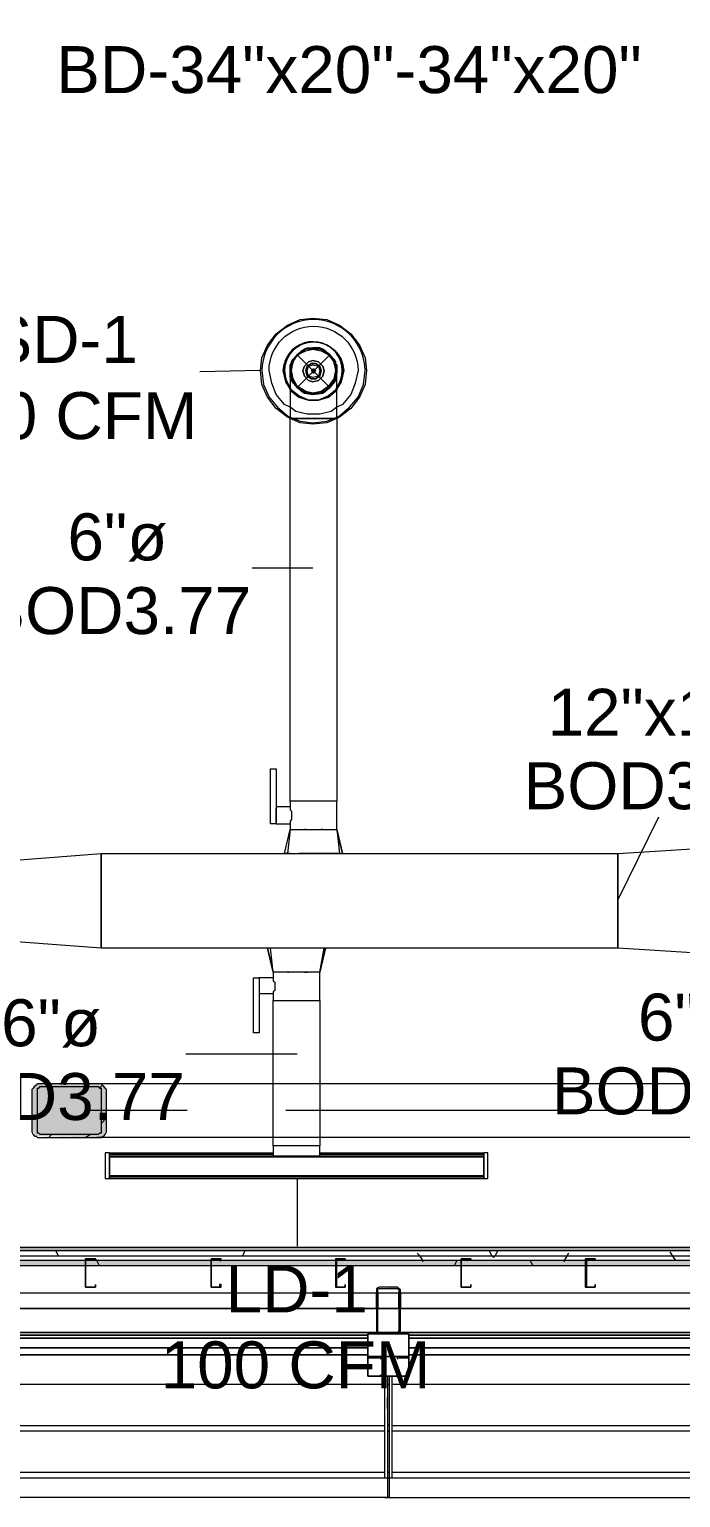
# Model space of a CAD drawing. Header units: metres. Extents: x 98 to 337, y -7 to 53.
# Drawn here: x 131.294 to 133.407, y 10.799 to 15.562 of the extents above; entities that cross this region are included whole.
import ezdxf

# ---------------------------------------------------------------- set-up
doc = ezdxf.new("R2010")
doc.units = ezdxf.units.M
doc.layers.add('HVAC - Ductos', color=5, linetype='Continuous', lineweight=0)
doc.layers.add('PDF_Text', color=7, linetype='Continuous', lineweight=0)
doc.layers.add('PDF_Geometry', color=7, linetype='Continuous', lineweight=0, true_color=0xaaaaaa)
doc.layers.add('PDF_Solid Fills', color=7, linetype='Continuous', lineweight=0, true_color=0xffffff)
doc.styles.add('PDF Helvetica', font='')
doc.styles.get('PDF Helvetica').set_extended_font_data('Helvetica')

msp = doc.modelspace()

# ---------------------------------------------------------------- hatches: boundary and pattern name
at = {"layer": 'PDF_Solid Fills', "lineweight": 0, "transparency": 33554559}
msp.add_hatch(color=256, dxfattribs=at).paths.add_polyline_path([(131.3021, 11.9858), (131.3067, 11.9858), (131.3112, 11.9812), (131.3112, 11.9721), (131.3204, 11.9721), (131.5266, 11.9675), (131.5266, 11.9721), (131.5358, 11.9766), (131.5403, 11.9812), (131.5449, 12.127), (131.5449, 12.1279), (131.5312, 12.1416), (131.3158, 12.1416), (131.3067, 12.1324), (131.3021, 12.1233)])
h = msp.add_hatch(color=256, dxfattribs=at)
h.paths.add_polyline_path([(107.9354, 11.5506), (107.9354, 11.5689), (105.9562, 11.5689), (105.9562, 11.5506)])
h.paths.add_polyline_path([(154.6138, 11.5689), (154.6138, 11.5506), (155.4202, 11.5506), (155.4202, 11.5689)])
h.paths.add_polyline_path([(155.4248, 11.5689), (155.4248, 11.5506), (157.4499, 11.5506), (157.4499, 11.5689)])
h.paths.add_polyline_path([(157.4544, 11.5689), (157.4544, 11.5506), (158.9939, 11.5506), (158.9939, 11.5689)])
h.paths.add_polyline_path([(152.5841, 11.5689), (152.5841, 11.5506), (154.6092, 11.5506), (154.6092, 11.5689)])
h.paths.add_polyline_path([(150.5544, 11.5689), (150.5544, 11.5506), (152.5795, 11.5506), (152.5795, 11.5689)])
h.paths.add_polyline_path([(149.7434, 11.5689), (149.7434, 11.5506), (150.5498, 11.5506), (150.5498, 11.5689)])
h.paths.add_polyline_path([(147.7137, 11.5689), (147.7137, 11.5506), (149.7388, 11.5506), (149.7388, 11.5689)])
h.paths.add_polyline_path([(144.8731, 11.5689), (144.8731, 11.5506), (147.7092, 11.5506), (147.7092, 11.5689)])
h.paths.add_polyline_path([(142.8434, 11.5689), (142.8434, 11.5506), (144.8685, 11.5506), (144.8685, 11.5689)])
h.paths.add_polyline_path([(140.0027, 11.5689), (140.0027, 11.5506), (142.8388, 11.5506), (142.8388, 11.5689)])
h.paths.add_polyline_path([(137.973, 11.5689), (137.973, 11.5506), (139.9981, 11.5506), (139.9981, 11.5689)])
h.paths.add_polyline_path([(137.1621, 11.5689), (137.1621, 11.5506), (137.9685, 11.5506), (137.9685, 11.5689)])
h.paths.add_polyline_path([(135.1324, 11.5689), (135.1324, 11.5506), (137.1575, 11.5506), (137.1575, 11.5689)])
h.paths.add_polyline_path([(133.1027, 11.5689), (133.1027, 11.5506), (135.1278, 11.5506), (135.1278, 11.5689)])
h.paths.add_polyline_path([(132.2917, 11.5689), (132.2917, 11.5506), (133.0981, 11.5506), (133.0981, 11.5689)])
h.paths.add_polyline_path([(130.2621, 11.5689), (130.2621, 11.5506), (132.2872, 11.5506), (132.2872, 11.5689)])
h.paths.add_polyline_path([(128.2324, 11.5689), (128.2324, 11.5506), (130.2575, 11.5506), (130.2575, 11.5689)])
h.paths.add_polyline_path([(127.4214, 11.5689), (127.4214, 11.5506), (128.2278, 11.5506), (128.2278, 11.5689)])
h.paths.add_polyline_path([(125.3917, 11.5689), (125.3917, 11.5506), (127.4168, 11.5506), (127.4168, 11.5689)])
h.paths.add_polyline_path([(122.5511, 11.5689), (122.5511, 11.5506), (125.3871, 11.5506), (125.3871, 11.5689)])
h.paths.add_polyline_path([(120.5214, 11.5689), (120.5214, 11.5506), (122.5465, 11.5506), (122.5465, 11.5689)])
h.paths.add_polyline_path([(117.6807, 11.5689), (117.6807, 11.5506), (120.5168, 11.5506), (120.5168, 11.5689)])
h.paths.add_polyline_path([(115.651, 11.5689), (115.651, 11.5506), (117.6761, 11.5506), (117.6761, 11.5689)])
h.paths.add_polyline_path([(114.8401, 11.5689), (114.8401, 11.5506), (115.6464, 11.5506), (115.6464, 11.5689)])
h.paths.add_polyline_path([(112.8104, 11.5689), (112.8104, 11.5506), (114.8355, 11.5506), (114.8355, 11.5689)])
h.paths.add_polyline_path([(110.7807, 11.5689), (110.7807, 11.5506), (112.8058, 11.5506), (112.8058, 11.5689)])
h.paths.add_polyline_path([(109.9698, 11.5689), (109.9698, 11.5506), (110.7761, 11.5506), (110.7761, 11.5689)])
h.paths.add_polyline_path([(107.94, 11.5689), (107.94, 11.5506), (109.9652, 11.5506), (109.9652, 11.5689)])
h = msp.add_hatch(color=256, dxfattribs=at)
h.paths.add_polyline_path([(132.4246, 11.4727), (132.42, 11.4727), (132.42, 11.3306), (132.4934, 11.3352), (132.4246, 11.3352)])
h.paths.add_polyline_path([(132.4979, 11.4727), (132.4934, 11.4727), (132.4934, 11.3352), (132.4979, 11.4713)])
h.paths.add_polyline_path([(132.4246, 11.4772), (132.4246, 11.4818), (132.42, 11.4818)])
h.paths.add_polyline_path([(132.4934, 11.4772), (132.4934, 11.4818), (132.4292, 11.4818)])

# ---------------------------------------------------------------- linework, layer by layer
at = {"layer": 'HVAC - Ductos', "lineweight": 0}
for points in [[(132.1405, 13.058), (132.1405, 14.2996), (132.1314, 14.3042), (132.0947, 14.3316), (132.0673, 14.3683), (132.0489, 14.4095), (132.0443, 14.4553), (132.0489, 14.4966), (132.0673, 14.5378), (132.0947, 14.5745), (132.1314, 14.602), (132.1727, 14.6203), (132.2139, 14.6249), (132.2597, 14.6203), (132.3009, 14.602), (132.3376, 14.5745), (132.3651, 14.5378), (132.3834, 14.4966), (132.388, 14.4553), (132.3834, 14.4095), (132.3651, 14.3683), (132.3376, 14.3316), (132.3009, 14.3042), (132.2917, 14.2996), (132.2917, 13.058), (132.2872, 13.058), (132.2826, 13.058), (132.2689, 13.058), (132.2551, 13.058), (132.2368, 13.058), (132.2139, 13.058), (132.1955, 13.058), (132.1772, 13.058), (132.1635, 13.058), (132.1497, 13.058)], [(132.2917, 14.4553), (132.2872, 14.4737), (132.278, 14.492), (132.2689, 14.5057), (132.2459, 14.5241), (132.2139, 14.5287), (132.2368, 14.5241), (132.2551, 14.5195), (132.2689, 14.5057), (132.2872, 14.4829), (132.2872, 14.4783)], [(132.278, 14.4966), (132.2413, 14.5241), (132.1909, 14.5241), (132.1543, 14.4966), (132.1405, 14.4553), (132.1543, 14.4095), (132.1909, 14.3821), (132.2413, 14.3821), (132.278, 14.4095), (132.2917, 14.4553)], [(132.2413, 14.5195), (132.2643, 14.5057), (132.2826, 14.4829), (132.2872, 14.4553), (132.2826, 14.4279), (132.2643, 14.4049), (132.2413, 14.3867), (132.2139, 14.3821), (132.1909, 14.3867), (132.1635, 14.4049), (132.1497, 14.4279), (132.1451, 14.4553), (132.1497, 14.4829), (132.1635, 14.5057), (132.1909, 14.5195), (132.2139, 14.5241)], [(132.1864, 14.4691), (132.1818, 14.4553), (132.1864, 14.4691), (132.2001, 14.4829), (132.2139, 14.4874), (132.2322, 14.4829), (132.2459, 14.4691), (132.2505, 14.4553), (132.2459, 14.4691), (132.2322, 14.4829), (132.2139, 14.4874), (132.2001, 14.4829)], [(132.1177, 14.4553), (132.1268, 14.4187), (132.1405, 14.3958), (132.1268, 14.4187)], [(132.2459, 14.4371), (132.2505, 14.4553), (132.2459, 14.4371), (132.2322, 14.4233), (132.2139, 14.4187), (132.2001, 14.4233), (132.1864, 14.4371), (132.1818, 14.4553), (132.1864, 14.4371), (132.2001, 14.4233), (132.2139, 14.4187), (132.2322, 14.4233)], [(132.1955, 14.4691), (132.1909, 14.4553), (132.1955, 14.4691), (132.2093, 14.4783), (132.223, 14.4783), (132.2368, 14.4691), (132.2413, 14.4553), (132.2368, 14.4691), (132.223, 14.4783), (132.2093, 14.4783)], [(132.2368, 14.4371), (132.2413, 14.4553), (132.2368, 14.4371), (132.223, 14.4279), (132.2093, 14.4279), (132.1955, 14.4371), (132.1909, 14.4553), (132.1955, 14.4371), (132.2093, 14.4279), (132.223, 14.4279)], [(132.2322, 14.4371), (132.2139, 14.4325), (132.2001, 14.4371), (132.1955, 14.4553), (132.2001, 14.4691), (132.2139, 14.4737), (132.2322, 14.4691), (132.2368, 14.4553)], [(132.2139, 14.4599), (132.2093, 14.4553), (132.2139, 14.4599), (132.2185, 14.4599), (132.223, 14.4553), (132.2185, 14.4599)], [(132.2185, 14.4508), (132.223, 14.4553), (132.2185, 14.4462), (132.2139, 14.4462), (132.2093, 14.4553), (132.2139, 14.4508)], [(132.1451, 14.3912), (132.1681, 14.3729), (132.2001, 14.3591), (132.2322, 14.3591), (132.2643, 14.3729), (132.2872, 14.3912), (132.2917, 14.4004), (132.2872, 14.3912), (132.2643, 14.3729), (132.2322, 14.3591), (132.2001, 14.3591), (132.1681, 14.3729), (132.1451, 14.3912), (132.1405, 14.4004)], [(132.2917, 14.3912), (132.2643, 14.3683), (132.2322, 14.3591), (132.2001, 14.3591), (132.1681, 14.3683), (132.1405, 14.3912), (132.1405, 14.3958), (132.1405, 14.3912), (132.1681, 14.3683), (132.2001, 14.3591), (132.2322, 14.3591), (132.2643, 14.3683), (132.2917, 14.3912), (132.2917, 14.3958)], [(132.0765, 13.1633), (132.0947, 13.1633), (132.0947, 12.9846), (132.0765, 12.9846)], [(131.1647, 12.8609), (131.5266, 12.8884), (131.5266, 12.5814), (131.1647, 12.6089)], [(133.2035, 12.5814), (131.5266, 12.5814), (131.5266, 12.8884), (133.2035, 12.8884)], [(132.1314, 12.5036), (132.136, 12.5036)], [(132.1864, 12.5036), (132.1909, 12.5036), (132.1955, 12.5036), (132.1909, 12.5036)], [(131.5403, 11.8346), (131.5541, 11.8346), (131.5541, 11.9171), (131.5403, 11.9171)], [(132.7683, 11.8438), (132.7683, 11.9034), (131.5541, 11.9034), (131.5541, 11.908), (132.7683, 11.908), (132.7683, 11.9034), (131.5541, 11.9034), (131.5541, 11.8438)], [(132.782, 11.8346), (132.782, 11.9171), (132.7683, 11.9171), (132.7683, 11.8346)]]:
    msp.add_lwpolyline(points, close=True, dxfattribs=at)
for points in [[(132.2917, 14.3042), (132.3009, 14.3087), (132.333, 14.3362), (132.3605, 14.3683), (132.3788, 14.4095), (132.3834, 14.4553, 0.986385), (132.0489, 14.4553), (132.0535, 14.4095), (132.0719, 14.3683), (132.0993, 14.3362), (132.1314, 14.3087), (132.1405, 14.3042)], [(132.1405, 14.3362), (132.1222, 14.3454), (132.0947, 14.3775), (132.081, 14.4141), (132.0719, 14.4553, -0.994864), (132.3605, 14.4553), (132.3514, 14.4141), (132.3376, 14.3775), (132.3101, 14.3454), (132.2917, 14.3362)]]:
    msp.add_lwpolyline(points, format="xyb", dxfattribs=at)
for points in [[(132.3147, 14.4553), (132.3055, 14.4187), (132.2917, 14.3958, 1.356121), (132.1177, 14.4553, -0.94421)], [(132.1222, 14.4553), (132.1268, 14.4233), (132.1405, 14.4004, -1.369193), (132.3101, 14.4553), (132.3055, 14.4233), (132.2917, 14.4004, 1.369352)]]:
    msp.add_lwpolyline(points, format="xyb", close=True, dxfattribs=at)
for points in [[(132.2139, 14.5287), (132.1955, 14.5241), (132.1772, 14.5195), (132.1635, 14.5057), (132.1543, 14.492), (132.1451, 14.4737), (132.1405, 14.4553), (132.1451, 14.4325), (132.1543, 14.4187), (132.1635, 14.4004), (132.1497, 14.4141), (132.1405, 14.4325), (132.1405, 14.4462), (132.1405, 14.4553), (132.1405, 14.4508), (132.1451, 14.4233), (132.1405, 14.4553), (132.1451, 14.4783)], [(132.1451, 14.4829), (132.1405, 14.4553), (132.1405, 14.4737), (132.1497, 14.492), (132.1635, 14.5057), (132.1772, 14.5195), (132.1955, 14.5287), (132.2139, 14.5287), (132.1864, 14.5241), (132.1635, 14.5057), (132.1451, 14.4829), (132.1451, 14.4783), (132.1405, 14.4553), (132.1451, 14.4279), (132.1451, 14.4233), (132.1497, 14.4233), (132.1635, 14.4004), (132.1864, 14.3821), (132.1909, 14.3821)], [(132.1451, 14.4829), (132.1497, 14.492), (132.1635, 14.5057), (132.1772, 14.5195), (132.1864, 14.5241), (132.1909, 14.5241), (132.1955, 14.5287), (132.2139, 14.5287), (132.2368, 14.5287), (132.2413, 14.5241), (132.2459, 14.5241), (132.2551, 14.5195), (132.2689, 14.5057), (132.2826, 14.492), (132.2872, 14.4829)], [(132.1497, 14.4874), (132.1635, 14.5057), (132.1864, 14.5241), (132.1909, 14.5241), (132.2139, 14.5287), (132.2413, 14.5241), (132.2459, 14.5241), (132.2689, 14.5057), (132.2826, 14.4874)], [(132.2872, 14.4279), (132.2872, 14.4233), (132.2826, 14.4233), (132.2689, 14.4004), (132.2826, 14.4141), (132.2917, 14.4325), (132.2917, 14.4462), (132.2917, 14.4553), (132.2872, 14.4737), (132.2826, 14.492), (132.2689, 14.5057), (132.2551, 14.5195), (132.2368, 14.5287), (132.2139, 14.5287), (132.1909, 14.5241)], [(132.2185, 14.5287), (132.2413, 14.5241)], [(132.1405, 14.4462), (132.1405, 14.4553), (132.1405, 14.4737), (132.1451, 14.4783), (132.1451, 14.4829), (132.1497, 14.4874), (132.1451, 14.4829), (132.1451, 14.4783)], [(132.1497, 14.4829), (132.1635, 14.5057), (132.1864, 14.5195)], [(132.1635, 14.5057), (132.2689, 14.4004)], [(132.2689, 14.5057), (132.1635, 14.4004)], [(132.1864, 14.5241), (132.1909, 14.5241)], [(132.2413, 14.5241), (132.2459, 14.5241)], [(132.2459, 14.5195), (132.2689, 14.5057), (132.2826, 14.4829)], [(132.2872, 14.4783), (132.2872, 14.4829), (132.2826, 14.4874), (132.2872, 14.4829), (132.2872, 14.4783), (132.2917, 14.4737), (132.2917, 14.4553), (132.2917, 14.4462)], [(132.2917, 14.4553), (132.2872, 14.4829)], [(132.1405, 14.4508), (132.1405, 14.4462), (132.1405, 14.4279), (132.1405, 14.4004), (132.1405, 14.3637), (132.1405, 14.3179), (132.1405, 14.2996), (132.1497, 14.2996), (132.1635, 14.2996), (132.1772, 14.2996), (132.1955, 14.2996), (132.2139, 14.2996), (132.2368, 14.2996), (132.2551, 14.2996), (132.2689, 14.2996), (132.2826, 14.2996), (132.2872, 14.2996), (132.2917, 14.2996), (132.2917, 14.3454), (132.2917, 14.3867), (132.2917, 14.4187), (132.2917, 14.4416), (132.2917, 14.4508)], [(132.2917, 14.4508), (132.2872, 14.4233), (132.2917, 14.4553), (132.2872, 14.4325), (132.278, 14.4187), (132.2689, 14.4004), (132.2551, 14.3912), (132.2368, 14.3821), (132.2139, 14.3821), (132.1955, 14.3821), (132.1772, 14.3912), (132.1635, 14.4004), (132.1451, 14.4233), (132.1635, 14.4004), (132.1864, 14.3821), (132.2139, 14.3775), (132.2459, 14.3821), (132.2689, 14.4004), (132.2872, 14.4233), (132.2689, 14.4004), (132.2459, 14.3821), (132.2139, 14.3775), (132.1864, 14.3821)], [(132.2826, 14.4783), (132.2917, 14.4553), (132.2826, 14.4279)], [(132.1864, 14.3867), (132.1635, 14.4004), (132.1772, 14.3867), (132.1955, 14.3821), (132.2139, 14.3775), (132.2368, 14.3821), (132.2551, 14.3867), (132.2689, 14.4004), (132.2459, 14.3867), (132.2459, 14.3821), (132.2413, 14.3821)], [(132.2413, 14.3867), (132.2139, 14.3821), (132.1909, 14.3867)], [(132.2917, 14.3362), (132.2734, 14.3225), (132.2368, 14.3133), (132.1955, 14.3133), (132.1589, 14.3225), (132.1405, 14.3362)], [(132.1405, 14.3042), (132.1727, 14.2905), (132.2139, 14.2859), (132.2597, 14.2905), (132.2917, 14.3042)], [(132.2917, 14.2996), (132.2597, 14.2859), (132.2139, 14.2813), (132.1727, 14.2859), (132.1405, 14.2996)], [(132.2917, 14.2996), (132.2872, 14.2996), (132.2826, 14.2996), (132.2689, 14.2996), (132.2551, 14.2996), (132.2368, 14.2996), (132.2139, 14.2996), (132.1955, 14.2996), (132.1772, 14.2996), (132.1635, 14.2996), (132.1497, 14.2996), (132.1405, 14.2996)], [(132.1405, 12.8884), (132.1314, 12.8884), (132.1268, 12.8884), (132.1222, 12.8884), (132.1405, 12.9663), (132.1451, 12.9663), (132.1497, 12.9663), (132.1635, 12.9663), (132.1772, 12.9663), (132.1955, 12.9663), (132.2139, 12.9663), (132.2368, 12.9663), (132.2551, 12.9663), (132.2689, 12.9663), (132.2826, 12.9663), (132.2872, 12.9663), (132.2917, 12.9663), (132.2917, 13.058), (132.2872, 13.058), (132.2826, 13.058), (132.2689, 13.058), (132.2551, 13.058), (132.2368, 13.058), (132.2139, 13.058), (132.1955, 13.058), (132.1772, 13.058), (132.1635, 13.058), (132.1497, 13.058), (132.1405, 13.058), (132.1405, 13.0396), (132.0947, 13.0396)], [(132.0947, 12.9892), (132.0947, 12.9938), (132.0947, 12.9984), (132.0947, 13.0076), (132.0947, 13.0122), (132.0947, 13.0167), (132.0947, 13.0258), (132.0947, 13.0304), (132.0947, 13.035)], [(132.1405, 13.0396), (132.1405, 13.035), (132.1405, 13.0304), (132.1451, 13.0258), (132.1451, 13.0167), (132.1451, 13.0076), (132.1451, 12.9984), (132.1405, 12.9938), (132.1405, 12.9892), (132.1405, 12.9846)], [(132.0947, 12.9846), (132.1405, 12.9846), (132.1405, 12.9663), (132.1314, 12.8884)], [(132.1222, 12.8884), (132.1405, 12.9663)], [(132.1635, 12.9663), (132.1864, 12.9663), (132.1909, 12.9663), (132.1864, 12.9663)], [(132.2826, 12.9663), (132.2872, 12.9663), (132.2917, 12.9663), (132.3009, 12.8884), (132.2872, 12.8884), (132.2689, 12.8884), (132.2643, 12.8884), (132.2597, 12.8884), (132.2505, 12.8884), (132.2368, 12.8884), (132.2322, 12.8884), (132.2276, 12.8884), (132.2047, 12.8884), (132.2001, 12.8884), (132.1955, 12.8884), (132.1818, 12.8884), (132.1727, 12.8884), (132.1681, 12.8884)], [(132.2139, 12.9663), (132.2185, 12.9663)], [(132.2459, 12.9663), (132.2413, 12.9663), (132.2459, 12.9663), (132.2505, 12.9663)], [(132.3101, 12.8884), (132.2917, 12.9663), (132.3101, 12.8884)], [(132.1451, 12.8884), (132.1635, 12.8884)], [(132.3055, 12.8884), (132.3101, 12.8884)], [(132.0398, 12.4806), (132.0398, 12.476), (132.0398, 12.4715), (132.0398, 12.4669), (132.0398, 12.4578), (132.0398, 12.4532), (132.0398, 12.444), (132.0398, 12.4394), (132.0398, 12.4348), (132.0856, 12.4348), (132.0856, 12.4119), (132.0901, 12.4119), (132.0947, 12.4119), (132.1085, 12.4119), (132.1222, 12.4119), (132.1405, 12.4119), (132.1635, 12.4119), (132.1818, 12.4119), (132.2001, 12.4119), (132.2139, 12.4119), (132.2276, 12.4119), (132.2368, 12.4119), (132.2368, 11.94), (132.2322, 11.94), (132.2276, 11.94), (132.2139, 11.94), (132.2001, 11.94), (132.1818, 11.94), (132.1635, 11.94), (132.1405, 11.94), (132.1268, 11.94), (132.1085, 11.94), (132.0993, 11.94), (132.0901, 11.94), (132.0856, 11.94), (132.0856, 11.908), (132.0901, 11.908), (132.0993, 11.908), (132.1085, 11.908), (132.1268, 11.908), (132.1405, 11.908), (132.1635, 11.908), (132.1818, 11.908), (132.2001, 11.908), (132.2139, 11.908), (132.2276, 11.908), (132.2322, 11.908), (132.2368, 11.908), (132.2368, 11.94), (132.2276, 11.94), (132.2139, 11.94), (132.2001, 11.94), (132.1818, 11.94), (132.1635, 11.94), (132.1405, 11.94), (132.1222, 11.94), (132.1085, 11.94), (132.0947, 11.94), (132.0901, 11.94), (132.0856, 11.94), (132.0856, 12.4119), (132.0901, 12.4119), (132.0947, 12.4119), (132.1085, 12.4119), (132.1222, 12.4119), (132.1405, 12.4119), (132.1635, 12.4119), (132.1818, 12.4119), (132.2001, 12.4119), (132.2139, 12.4119), (132.2276, 12.4119), (132.2368, 12.4119), (132.2368, 12.5036), (132.2322, 12.5036), (132.2276, 12.5036), (132.2139, 12.5036), (132.2001, 12.5036), (132.1818, 12.5036), (132.1635, 12.5036), (132.1405, 12.5036), (132.1222, 12.5036), (132.1085, 12.5036), (132.0947, 12.5036), (132.0901, 12.5036), (132.0856, 12.5036), (132.0765, 12.5814)], [(132.0856, 12.5814), (132.0765, 12.5814), (132.0719, 12.5814), (132.0673, 12.5814)], [(132.0673, 12.5814), (132.0856, 12.5036), (132.0673, 12.5814)], [(132.2047, 12.5814), (132.1955, 12.5814), (132.1818, 12.5814), (132.1772, 12.5814), (132.1727, 12.5814), (132.1497, 12.5814), (132.1451, 12.5814), (132.1405, 12.5814), (132.1268, 12.5814), (132.1177, 12.5814), (132.1131, 12.5814), (132.1085, 12.5814), (132.0901, 12.5814)], [(132.2322, 12.5814), (132.2139, 12.5814), (132.2093, 12.5814), (132.2047, 12.5814), (132.1864, 12.5814)], [(132.2551, 12.5814), (132.2368, 12.5036), (132.2551, 12.5814), (132.2505, 12.5814), (132.2459, 12.5814), (132.2368, 12.5814)], [(132.2368, 12.5036), (132.2505, 12.5814)], [(132.0856, 12.5036), (132.0856, 12.4852), (132.0398, 12.4852), (132.0398, 12.3065), (132.0214, 12.3065), (132.0214, 12.4852), (132.0398, 12.4852)], [(132.0856, 12.4852), (132.0856, 12.4806), (132.0856, 12.476), (132.0901, 12.4715), (132.0901, 12.4624), (132.0901, 12.4532), (132.0901, 12.444), (132.0856, 12.4394), (132.0856, 12.4348)], [(131.5541, 11.885), (131.5541, 11.8942), (131.5541, 11.9125), (131.5541, 11.9171), (132.0856, 11.9171)], [(132.0856, 11.9125), (131.5541, 11.9125)], [(132.2368, 11.9171), (132.7683, 11.9171), (132.7683, 11.9125), (132.7683, 11.8942), (132.7683, 11.885)], [(132.7683, 11.9125), (132.2368, 11.9125)], [(131.5541, 11.8896), (131.5541, 11.8942), (131.5541, 11.8988)], [(132.7683, 11.8621), (132.7683, 11.8575), (132.7683, 11.853), (132.7683, 11.8346), (132.7683, 11.8392), (131.5541, 11.8392), (131.5541, 11.8346), (131.5541, 11.853), (131.5541, 11.8575), (131.5541, 11.8621)], [(132.7683, 11.8988), (132.7683, 11.8942), (132.7683, 11.8896)], [(131.5541, 11.8484), (131.5541, 11.853), (131.5541, 11.8575)], [(131.5541, 11.8346), (132.7683, 11.8346)], [(132.7683, 11.8575), (132.7683, 11.853), (132.7683, 11.8484)]]:
    msp.add_lwpolyline(points, dxfattribs=at)
at = {"layer": 'PDF_Geometry', "lineweight": 0}
for points in [[(145.6291, 35.5724), (158.9481, 35.5724), (158.9481, 25.4148), (157.3124, 25.4148), (157.3124, 25.401), (158.9481, 25.401), (158.9481, 23.912), (157.9447, 23.912), (157.9447, 23.8937), (158.9481, 23.8937), (158.9481, 11.6009), (105.9562, 11.6009)], [(158.9618, 23.8937), (158.9618, 11.6009), (158.9618, 11.5826), (105.9562, 11.5826)], [(134.9949, 12.1416), (131.5129, 12.1416)], [(131.5221, 12.1279), (131.5312, 12.137)], [(131.8061, 12.0546), (131.49, 12.0546)], [(133.3959, 12.0546), (132.1268, 12.0546)], [(131.5266, 12.0133), (131.5449, 12.0316)], [(131.3571, 11.9675), (131.3662, 11.9766)], [(131.4762, 11.9675), (131.49, 11.9766)], [(134.9949, 11.9675), (131.5129, 11.9675)], [(126.4272, 11.6009), (135.421, 11.6009)], [(135.421, 11.6009), (126.4272, 11.6009)], [(126.4272, 11.6009), (135.421, 11.6009)], [(126.4272, 11.6009), (135.421, 11.6009)], [(126.4272, 11.6009), (135.421, 11.6009)], [(135.421, 11.6009), (126.4272, 11.6009)], [(126.4272, 11.6009), (135.421, 11.6009)], [(135.421, 11.6009), (126.4272, 11.6009)], [(132.2872, 11.5689), (131.884, 11.5689), (131.4762, 11.5689), (131.073, 11.5689), (130.6652, 11.5689), (130.2621, 11.5689)], [(132.2872, 11.5506), (131.884, 11.5506), (131.4762, 11.5506), (131.073, 11.5506), (130.6652, 11.5506), (130.2621, 11.5506)], [(133.0981, 11.5689), (132.6949, 11.5689), (132.2917, 11.5689)], [(135.1278, 11.5506), (134.7246, 11.5506), (134.3169, 11.5506), (133.9137, 11.5506), (133.5059, 11.5506), (133.1027, 11.5506), (132.6949, 11.5506), (132.2917, 11.5506)], [(135.1278, 11.5689), (134.7246, 11.5689), (134.3169, 11.5689), (133.9137, 11.5689), (133.5059, 11.5689), (133.1027, 11.5689)], [(105.9562, 11.4635), (159.0855, 11.4635), (159.0855, 11.4818)], [(132.42, 11.4131), (132.42, 11.4635)], [(132.4246, 11.4635), (132.4246, 11.4131)], [(132.4934, 11.4131), (132.4934, 11.4635)], [(132.4979, 11.4635), (132.4979, 11.4131)], [(132.42, 11.3994), (132.4246, 11.404)], [(132.4476, 11.1932), (132.4338, 11.1932), (132.4338, 11.1978), (132.4338, 11.1932), (132.4292, 11.1932), (132.4246, 11.1932), (132.4292, 11.1932), (132.4338, 11.1932), (132.4888, 11.1932), (132.4934, 11.1932), (132.4888, 11.1932), (132.4888, 11.1978), (132.4888, 11.1932), (132.4934, 11.1932), (132.4888, 11.1932), (132.4338, 11.1932), (132.4292, 11.1932), (132.4246, 11.1932), (132.4292, 11.1932), (132.4338, 11.1932), (132.3926, 11.1932), (132.3926, 11.1978), (132.3926, 11.2482), (132.3926, 11.2528), (132.3926, 11.2574), (132.3926, 11.3306), (132.4246, 11.3306), (132.3926, 11.3306), (132.3926, 11.2574), (132.3926, 11.2528), (132.3926, 11.2482), (132.3926, 11.1978), (132.3926, 11.1932), (132.4338, 11.1932), (132.4338, 11.1978), (132.4338, 11.1932), (132.4476, 11.1932), (132.4567, 11.1932), (132.4613, 11.1932), (132.475, 11.1932), (132.4613, 11.1932)], [(132.4338, 11.2482), (132.4338, 11.2528), (132.4338, 11.2574)], [(132.4338, 11.2482), (132.4338, 11.2528), (132.4338, 11.2574)], [(132.4338, 11.2574), (132.4338, 11.2528), (132.4338, 11.2482)], [(132.4338, 11.2574), (132.4338, 11.2528), (132.4338, 11.2482)], [(132.4888, 11.2482), (132.4888, 11.2528), (132.4888, 11.2574)], [(132.4888, 11.2482), (132.4888, 11.2528), (132.4888, 11.2574)], [(132.4888, 11.2482), (132.4888, 11.2528), (132.4888, 11.2574)], [(132.4888, 11.2482), (132.4888, 11.2528), (132.4888, 11.2574)], [(129.4053, 11.1932), (129.4053, 10.8633), (132.4476, 10.8633), (132.4476, 11.1932), (132.4567, 11.1932), (132.4613, 11.1932), (132.4613, 10.8633), (132.4613, 10.845), (132.4613, 10.8312), (132.4613, 10.8175), (132.4613, 10.8084), (132.4613, 10.7992), (129.3915, 10.7992), (129.3915, 10.8084), (129.3915, 10.8175), (129.3915, 10.8312), (129.3915, 10.845), (129.3915, 10.8633), (129.3961, 10.8633)], [(132.443, 11.1932), (132.4338, 11.1932), (132.443, 11.1932)], [(132.443, 11.1932), (132.4338, 11.1932), (132.443, 11.1932)], [(132.4613, 10.8633), (132.4567, 10.8633), (132.4567, 10.845), (132.4567, 10.8312), (132.4567, 10.8175), (132.4567, 10.8084), (132.4567, 10.7992), (135.5265, 10.7992), (135.5265, 10.8084), (135.5265, 10.8175), (135.5265, 10.8312), (135.5265, 10.845), (135.5265, 10.8633), (135.5265, 11.1932), (135.5219, 11.1932), (135.5219, 10.8633)], [(132.4567, 11.1932), (132.4567, 10.8633)], [(132.4704, 11.1932), (132.4704, 10.8633), (135.5127, 10.8633), (135.5127, 11.1932)], [(132.4476, 11.1657), (129.4053, 11.1657)], [(135.5127, 11.1657), (132.4704, 11.1657)], [(132.4567, 11.0878), (132.4567, 11.1245)], [(129.4053, 11.0328), (132.4476, 11.0328)], [(132.4476, 11.0145), (129.4053, 11.0145)], [(132.4704, 11.0328), (135.5127, 11.0328)], [(135.5127, 11.0145), (132.4704, 11.0145)], [(129.3915, 10.8633), (132.4613, 10.8633), (132.4567, 10.8633), (135.5265, 10.8633), (135.5219, 10.8633), (138.5962, 10.8633), (138.587, 10.8633), (141.6613, 10.8633), (141.6567, 10.8633), (144.7265, 10.8633), (144.7173, 10.8633), (147.7871, 10.8633), (147.7825, 10.8633), (150.8522, 10.8633), (150.8476, 10.8633), (153.9219, 10.8633), (153.9174, 10.8633), (156.2219, 10.8633)], [(129.4053, 10.8816), (132.4476, 10.8816)], [(132.4704, 10.8816), (135.5127, 10.8816)], [(132.4476, 10.7992), (132.4567, 10.7992)], [(132.4613, 10.7992), (132.4704, 10.7992)]]:
    msp.add_lwpolyline(points, dxfattribs=at)
at = {"layer": 'PDF_Geometry', "color": 7, "lineweight": 0}
for points in [[(132.0443, 14.4553), (131.8473, 14.4508)], [(132.2139, 13.8139), (132.0168, 13.8139)], [(133.2035, 12.7373), (133.3364, 13.0076)], [(133.2035, 12.8884), (133.5654, 12.9114)], [(133.2035, 12.5814), (133.2035, 12.8884)], [(133.5654, 12.5585), (133.2035, 12.5814)], [(132.1635, 12.2378), (131.8016, 12.2378)], [(132.1635, 11.8346), (132.1635, 11.6147)]]:
    msp.add_lwpolyline(points, dxfattribs=at)
at = {"layer": 'PDF_Geometry', "lineweight": 0}
for points in [[(131.5129, 11.9675), (131.5175, 11.9675), (131.5266, 11.9675), (131.5312, 11.9721), (131.5358, 11.9721), (131.5403, 11.9766), (131.5449, 11.9858), (131.5449, 11.9904), (131.5449, 12.1187), (131.5449, 12.1233), (131.5403, 12.1279), (131.5358, 12.1324), (131.5312, 12.137), (131.5266, 12.1416), (131.5175, 12.1416), (131.5129, 12.1416), (131.3342, 12.1416), (131.325, 12.1416), (131.3204, 12.1416), (131.3158, 12.137), (131.3112, 12.1324), (131.3067, 12.1279), (131.3021, 12.1233), (131.3021, 12.1187), (131.3021, 11.9904), (131.3021, 11.9858), (131.3067, 11.9766), (131.3112, 11.9721), (131.3158, 11.9721), (131.3204, 11.9675), (131.325, 11.9675), (131.3342, 11.9675)], [(131.5266, 12.1187), (131.5266, 11.9904), (131.5266, 11.9858), (131.5266, 11.9812), (131.5221, 11.9812), (131.5175, 11.9766), (131.5129, 11.9766), (131.3342, 11.9766), (131.3296, 11.9766), (131.325, 11.9812), (131.3204, 11.9812), (131.3204, 11.9858), (131.3204, 11.9904), (131.3204, 12.1187), (131.3204, 12.1233), (131.3204, 12.1279), (131.325, 12.1279), (131.3296, 12.1324), (131.3342, 12.1324), (131.5129, 12.1324), (131.5175, 12.1324), (131.5221, 12.1279), (131.5266, 12.1279), (131.5266, 12.1233)], [(126.4272, 11.6101), (135.421, 11.6101)], [(126.4272, 11.6101), (135.421, 11.6101)], [(126.4272, 11.6009), (135.421, 11.6009)], [(131.5083, 11.5735), (131.4808, 11.5735), (131.4762, 11.5735), (131.4762, 11.4818), (131.4808, 11.4818), (131.5083, 11.4818), (131.5083, 11.491), (131.5083, 11.4818), (131.4808, 11.4818), (131.4762, 11.4818), (131.4762, 11.5735), (131.4808, 11.5735), (131.5083, 11.5735), (131.5083, 11.5689)], [(131.916, 11.5735), (131.884, 11.5735), (131.884, 11.4818), (131.916, 11.4818), (131.916, 11.491), (131.9115, 11.491), (131.9115, 11.4818), (131.884, 11.4818), (131.884, 11.5735), (131.9115, 11.5735), (131.9115, 11.5689), (131.916, 11.5689)], [(132.3192, 11.5735), (132.2917, 11.5735), (132.2872, 11.5735), (132.2872, 11.4818), (132.2917, 11.4818), (132.3192, 11.4818), (132.3192, 11.491), (132.3192, 11.4818), (132.2917, 11.4818), (132.2917, 11.5735), (132.3192, 11.5735), (132.3192, 11.5689)], [(132.727, 11.5735), (132.6949, 11.5735), (132.6949, 11.4818), (132.727, 11.4818), (132.727, 11.491), (132.727, 11.4818), (132.6949, 11.4818), (132.6949, 11.5735), (132.727, 11.5735), (132.727, 11.5689)], [(133.1302, 11.5735), (133.1027, 11.5735), (133.0981, 11.5735), (133.0981, 11.4818), (133.1027, 11.4818), (133.1302, 11.4818), (133.1302, 11.491), (133.1302, 11.4818), (133.1027, 11.4818), (133.1027, 11.5735), (133.1302, 11.5735), (133.1302, 11.5689)], [(132.42, 11.3398), (132.42, 11.3306), (132.4292, 11.3306), (132.4888, 11.3306), (132.4934, 11.3306), (132.4979, 11.3398), (132.4979, 11.4727), (132.4934, 11.4772), (132.4888, 11.4818), (132.4292, 11.4818), (132.42, 11.4772), (132.42, 11.4727)], [(132.4888, 11.3352), (132.4292, 11.3352), (132.4246, 11.3352), (132.4246, 11.3398), (132.4246, 11.4727), (132.4246, 11.4772), (132.4292, 11.4772), (132.4888, 11.4772), (132.4934, 11.4727), (132.4934, 11.3398)], [(132.42, 11.4131), (130.9997, 11.4131)], [(132.4934, 11.4131), (132.4567, 11.4131), (132.4246, 11.4131), (132.4567, 11.4131)], [(133.9503, 11.4131), (132.4979, 11.4131)], [(132.42, 11.3352), (130.9997, 11.3352)], [(132.4567, 11.3352), (132.4246, 11.3352)], [(133.9916, 11.3352), (133.9549, 11.3352), (132.4934, 11.3352), (132.4567, 11.3352), (132.4934, 11.3352), (133.9549, 11.3352)], [(132.3926, 11.326), (130.9218, 11.326)], [(132.3926, 11.3169), (130.9218, 11.3169)], [(132.5254, 11.1932), (132.4842, 11.1932), (132.5254, 11.1932), (132.5254, 11.1978), (132.5254, 11.2482), (132.5254, 11.2528), (132.5254, 11.2574), (132.5254, 11.3306), (132.4934, 11.3306), (132.5254, 11.3306), (132.5254, 11.2574), (132.5254, 11.2528), (132.5254, 11.2482), (132.5254, 11.1978)], [(133.9916, 11.326), (132.5254, 11.326)], [(133.9916, 11.3169), (132.5254, 11.3169)], [(130.9218, 11.262), (132.3926, 11.262), (130.9218, 11.262), (129.4603, 11.262)], [(132.3926, 11.2848), (130.9218, 11.2848)], [(132.3926, 11.2574), (132.5254, 11.2574)], [(132.4292, 11.2528), (132.3926, 11.2528)], [(132.4338, 11.2574), (132.4338, 11.2528), (132.4338, 11.2482), (132.4338, 11.2528)], [(132.4338, 11.2482), (132.4338, 11.2528), (132.4338, 11.2574), (132.4338, 11.2528)], [(132.4888, 11.2574), (132.4888, 11.2528), (132.4888, 11.2482), (132.4888, 11.2528)], [(132.4888, 11.2574), (132.4888, 11.2528), (132.4888, 11.2482), (132.4888, 11.2528)], [(132.5254, 11.2528), (132.4934, 11.2528)], [(133.9916, 11.2848), (132.5254, 11.2848)], [(135.4577, 11.262), (133.9916, 11.262), (132.5254, 11.262), (133.9916, 11.262)], [(132.4338, 11.1932), (132.4842, 11.1932), (132.4888, 11.1932), (132.4842, 11.1932), (132.4796, 11.1932), (132.4842, 11.1932), (132.4888, 11.1932), (132.4842, 11.1932), (132.4704, 11.1932), (132.4842, 11.1932), (132.4888, 11.1932), (132.4842, 11.1932), (132.4796, 11.1932), (132.4842, 11.1932), (132.4888, 11.1932), (132.4842, 11.1932)], [(132.4888, 11.1978), (132.4888, 11.1932)], [(132.4567, 11.1657), (132.4613, 11.1657)], [(132.4613, 11.0328), (132.4567, 11.0328)], [(132.4567, 11.0145), (132.4613, 11.0145)], [(132.4613, 10.8816), (132.4567, 10.8816)]]:
    msp.add_lwpolyline(points, close=True, dxfattribs=at)
at = {"layer": 'PDF_Geometry', "color": 254, "lineweight": 0, "true_color": 0xeaeaea}
for points in [[(131.3892, 11.5826), (131.38, 11.6009)], [(131.5221, 11.5506), (131.5129, 11.5689), (131.5083, 11.5735)], [(131.9939, 11.6009), (131.9848, 11.5826)], [(132.5712, 11.5643), (132.5712, 11.5689), (132.5621, 11.5826), (132.5529, 11.5918)], [(132.8141, 11.6009), (132.8049, 11.5826), (132.8003, 11.5781), (132.7957, 11.5826), (132.7866, 11.6009)], [(133.0432, 11.5918), (133.0386, 11.5826), (133.0294, 11.5689), (133.0294, 11.5643)], [(133.3913, 11.5689), (133.3822, 11.5826), (133.373, 11.5964)], [(132.6812, 11.5689), (132.672, 11.5506)], [(132.9286, 11.5506), (132.9194, 11.5689)]]:
    msp.add_lwpolyline(points, dxfattribs=at)

# ---------------------------------------------------------------- texts
at = {"layer": 'PDF_Text', "lineweight": 0, "attachment_point": 4, "style": 'PDF Helvetica'}
for s, insert, char_height in [('BD-34"x20"-34"x20"', (131.3812, 15.4302), 0.152415), ('SD-1', (131.1612, 14.5551), 0.15242), ('100 CFM', (130.9642, 14.3077), 0.15242), ('6"ø', (131.4178, 13.9136), 0.15242), ('BOD3.77', (131.1383, 13.6754), 0.15242), ('12"x10"', (132.9756, 13.3455), 0.15242), ('BOD3.73', (132.8977, 13.1072), 0.15242), ('6"ø', (133.2689, 12.3558), 0.15242), ('6"ø', (131.2025, 12.3375), 0.15242), ('BOD3.77', (132.9894, 12.1175), 0.15242), ('BOD3.77', (130.923, 12.0992), 0.15242), ('LD-1', (131.931, 11.4761), 0.15242), ('100 CFM', (131.7202, 11.2287), 0.15242)]:
    msp.add_mtext(s, dxfattribs=dict(at, insert=insert, char_height=char_height))

doc.saveas('drawing.dxf')
